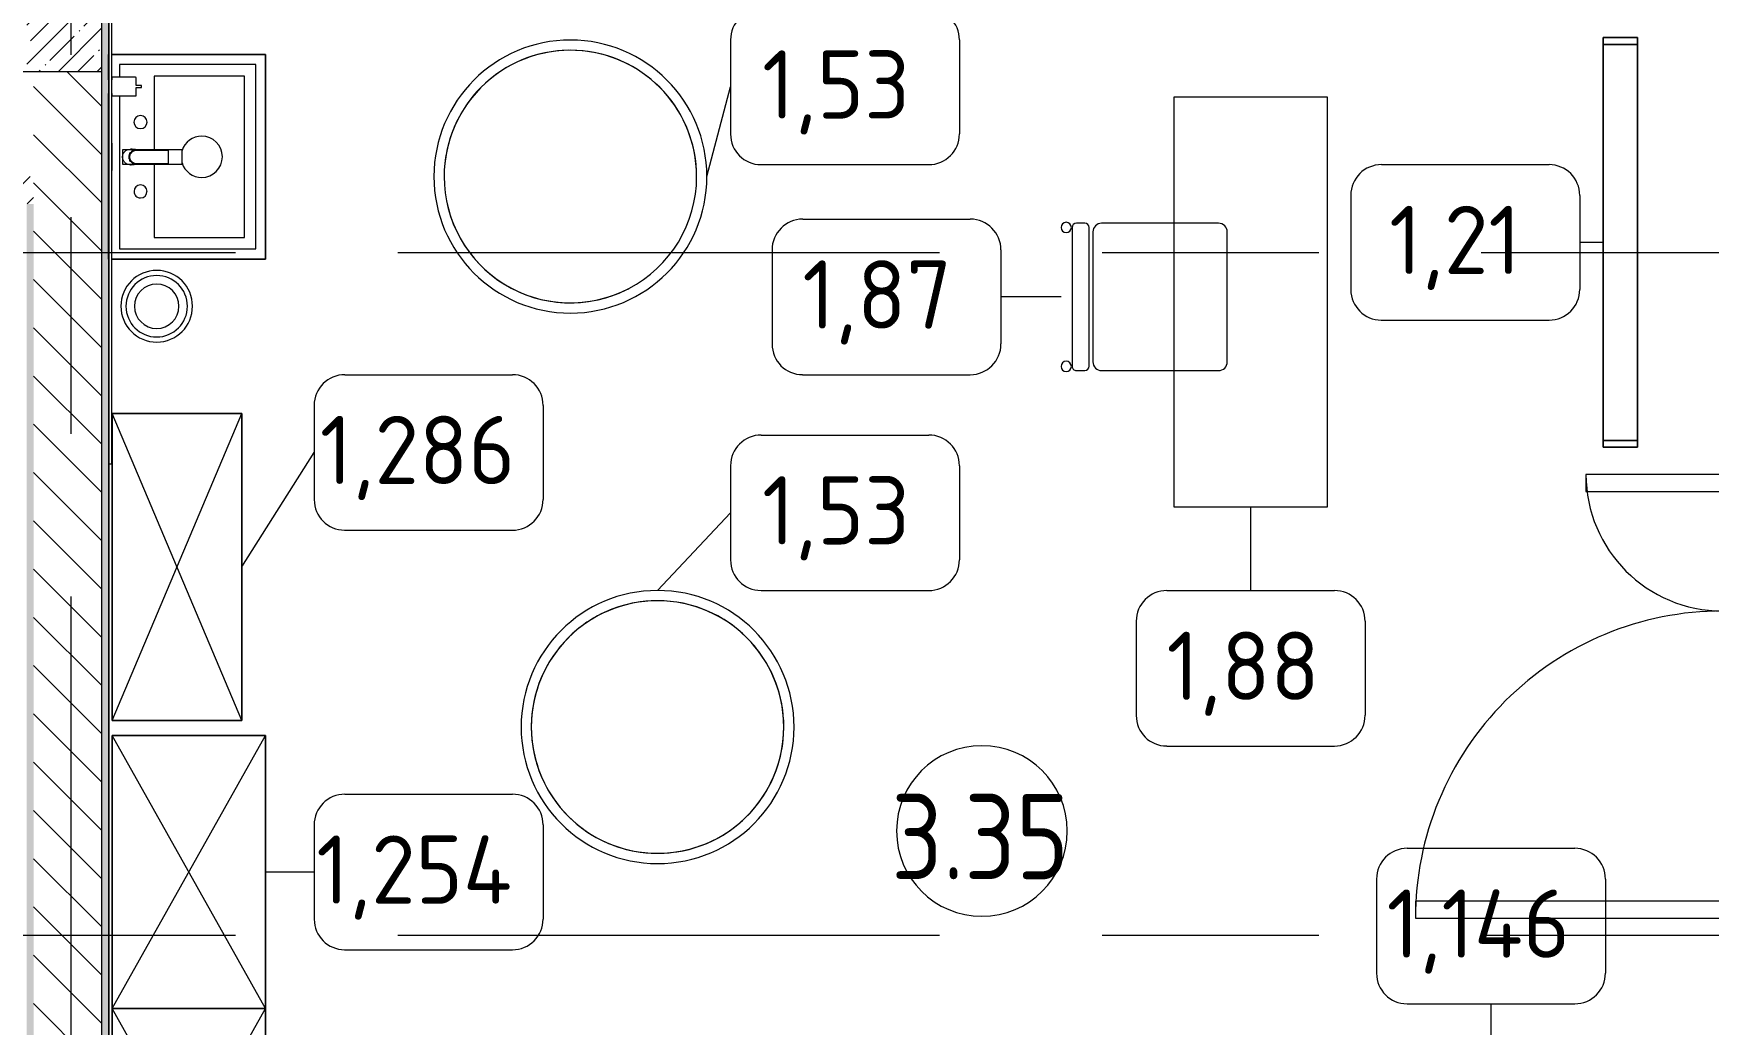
# Model space of a CAD drawing. Header units: millimetres. Extents: x 957 to 67880, y -2706 to 27400.
# Drawn here: x 43070 to 47980, y 14738 to 17642 of the extents above; entities that cross this region are included whole.
import ezdxf

# ---------------------------------------------------------------- set-up
doc = ezdxf.new("R2010")
doc.units = ezdxf.units.MM
doc.linetypes.add('Осевая', pattern=[3175, 635, -476.25, 1587.5, -476.25])
for name, color, linetype, lineweight in [('0-1', 7, 'Continuous', 9), ('A-AREA-IDEN', 7, 'Continuous', 9), ('A-GENM', 7, 'Continuous', 9), ('A-WALL', 7, 'Continuous', 9), ('I-FURN-IDEN', 7, 'Continuous', 9), ('I-WALL', 7, 'Continuous', 9), ('P-SANR-FIXT', 7, 'Continuous', 9), ('P-SANR-FIXT-2', 7, 'Continuous', 13), ('Оси-2', 7, 'Осевая', 9)]:
    doc.layers.add(name, color=color, linetype=linetype, lineweight=lineweight)
for name, color, linetype, lineweight, true_color in [('A-DOOR-1', 7, 'Continuous', 9, 0xc0c0c0), ('A-DOOR-FRAM-1', 7, 'Continuous', 9, 0xc0c0c0), ('A-WALL-1', 9, 'Continuous', 9, 0x808080), ('A-WALL-FNSH-1', 9, 'Continuous', 9, 0x808080), ('I-FURN-1', 9, 'Continuous', 9, 0x808080), ('P-SANR-FIXT-1', 9, 'Continuous', 13, 0x808080)]:
    doc.layers.add(name, color=color, linetype=linetype, lineweight=lineweight, true_color=true_color)
doc.styles.add('GOST Common_3', font='GOST_Common.ttf', dxfattribs={"width": 0.9, "height": 250})
doc.styles.add('GOST Common_4', font='GOST_Common.ttf', dxfattribs={"height": 200})
pattern_1 = [(0, (-57529.542, 0), (121.92, 30.48), [10.058, -81.382, 10.058, -81.382, -487.68]), (0, (-57529.542, 0), (121.92, 30.48), [-182.88, 10.058, -172.822, 10.058, -81.382, -213.36]), (0, (-57529.542, 0), (121.92, 30.48), [-457.2, 10.058, -50.902, 10.058, -142.342]), (120, (-57483.822, 15.24), (-87.356454, 90.345817), [10.058, -81.382, 10.058, -81.382, -487.68]), (120, (-57483.822, 15.24), (-87.356454, 90.345817), [-182.88, 10.058, -172.822, 10.058, -81.382, -213.36]), (120, (-57483.822, 15.24), (-87.356454, 90.345817), [-457.2, 10.058, -50.902, 10.058, -142.342]), (240, (-57468.582, 76.2), (-34.563546, -120.825817), [10.058, -81.382, 10.058, -81.382, -487.68]), (240, (-57468.582, 76.2), (-34.563546, -120.825817), [-182.88, 10.058, -172.822, 10.058, -81.382, -213.36]), (240, (-57468.582, 76.2), (-34.563546, -120.825817), [-457.2, 10.058, -50.902, 10.058, -142.342])]

# ---------------------------------------------------------------- blocks, each defined once
blk = doc.blocks.new('110_Дверь_СКБ_2Ст - Д-5_п_ Из игровой в коридор-32357676-План расстановки мебели и оборудования 3 этажа в осях 23-33')
at = {"layer": 'A-DOOR-1'}
for p, q in [((-637.5, 920), (-637.5, 20)), ((-587.5, 920), (-637.5, 920)), ((-587.5, 20), (-587.5, 920)), ((662.5, 420), (612.5, 420)), ((612.5, 420), (612.5, 20)), ((662.5, 20), (662.5, 420)), ((-637.5, 20), (-587.5, 20)), ((612.5, 20), (662.5, 20))]:
    blk.add_line(p, q, dxfattribs=at)
for centre, radius, start, end in [((-637.5, 20), 900, 0, 90), ((662.5, 20), 400, 90, 180)]:
    blk.add_arc(centre, radius, start, end, dxfattribs=at)
at = {"layer": 'A-DOOR-FRAM-1'}
for p, q in [((-672.5, 28), (-742.5, 28)), ((-742.5, 28), (-742.5, 20)), ((-742.5, 20), (-672.5, 20)), ((-637.5, 20), (-687.5, 20)), ((-687.5, 20), (-687.5, -60)), ((-672.5, 20), (-672.5, 28)), ((-637.5, -30), (-637.5, 20)), ((662.5, 20), (662.5, -30)), ((712.5, 20), (662.5, 20)), ((767.5, 28), (697.5, 28)), ((697.5, 28), (697.5, 20)), ((697.5, 20), (767.5, 20)), ((712.5, -60), (712.5, 20)), ((767.5, 20), (767.5, 28)), ((-672.5, -20), (-742.5, -20)), ((-742.5, -20), (-742.5, -28)), ((-742.5, -28), (-672.5, -28)), ((-672.5, -19), (-687.5, -19)), ((-687.5, -19), (-687.5, -20)), ((-687.5, -20), (-672.5, -20)), ((-672.5, -20), (-672.5, -19)), ((-672.5, -28), (-672.5, -20)), ((-627.5, -30), (-637.5, -30)), ((-627.5, -60), (-627.5, -30)), ((662.5, -30), (652.5, -30)), ((652.5, -30), (652.5, -60)), ((712.5, -19), (697.5, -19)), ((697.5, -19), (697.5, -20)), ((697.5, -20), (712.5, -20)), ((767.5, -20), (697.5, -20)), ((697.5, -20), (697.5, -28)), ((697.5, -28), (767.5, -28)), ((712.5, -20), (712.5, -19)), ((767.5, -28), (767.5, -20)), ((-687.5, -60), (-627.5, -60)), ((652.5, -60), (712.5, -60))]:
    blk.add_line(p, q, dxfattribs=at)
blk = doc.blocks.new('Стол базовый прямоугольный - 1_88-26291934-План расстановки мебели и оборудования 3 этажа в осях 23-33')
at = {"layer": 'I-FURN-1'}
for p, q in [((600, 225), (-600, 225)), ((-600, 225), (-600, -225)), ((600, -225), (600, 225)), ((-600, -225), (600, -225))]:
    blk.add_line(p, q, dxfattribs=at)
blk = doc.blocks.new('M_Стул-Breuer - 1_87-V149-План расстановки мебели и оборудования 3 этажа в осях 23-33')
at = {"layer": 'I-FURN-1'}
for p, q in [((-215.9, 215.9), (-215.9, 85)), ((190.5, 241.3), (-190.5, 241.3)), ((215.9, 85), (215.9, 215.9)), ((-215.9, 85), (-215.9, -127)), ((215.9, -127), (215.9, 85)), ((-215.9, -176.2), (-215.9, -200.8)), ((203.2, -163.5), (-203.2, -163.5)), ((-190.5, -152.4), (190.5, -152.4)), ((215.9, -200.8), (215.9, -176.2)), ((-203.2, -213.5), (203.2, -213.5))]:
    blk.add_line(p, q, dxfattribs=at)
for centre, radius, start, end in [((-190.5, 215.9), 25.4, 90, 180), ((190.5, 215.9), 25.4, 0, 90), ((-190.5, -127), 25.4, 180, 270), ((190.5, -127), 25.4, 270, 360), ((-203.2, -176.2), 12.7, 90, 180), ((203.2, -176.2), 12.7, 360, 90), ((-203.5, -230.6), 15.1, 360, 180), ((-203.5, -230.6), 15.1, 180, 360), ((-203.2, -200.8), 12.7, 180, 270), ((203.7, -230.6), 15.1, 360, 180), ((203.7, -230.6), 15.1, 180, 360), ((203.2, -200.8), 12.7, 270, 360)]:
    blk.add_arc(centre, radius, start, end, dxfattribs=at)
blk = doc.blocks.new('Шкаф параметрический - 1_254-V138-План расстановки мебели и оборудования 3 этажа в осях 23-33')
at = {"layer": 'I-FURN-1'}
for p, q in [((0, 0), (800, 450)), ((0, 450), (800, 0)), ((800, 450), (0, 450)), ((0, 450), (0, 0)), ((0, 0), (0, 450)), ((0, 450), (800, 450)), ((800, 0), (800, 450)), ((800, 450), (800, 0)), ((0, 0), (800, 0)), ((800, 0), (0, 0))]:
    blk.add_line(p, q, dxfattribs=at)
blk = doc.blocks.new('Шкаф параметрический - 1_286-V147-План расстановки мебели и оборудования 3 этажа в осях 23-33')
at = {"layer": 'I-FURN-1'}
for p, q in [((0, 0), (900, 380)), ((0, 380), (900, 0)), ((900, 380), (0, 380)), ((0, 380), (0, 0)), ((0, 0), (0, 380)), ((0, 380), (900, 380)), ((900, 0), (900, 380)), ((900, 380), (900, 0)), ((0, 0), (900, 0)), ((900, 0), (0, 0))]:
    blk.add_line(p, q, dxfattribs=at)
blk = doc.blocks.new('ПУФ - 1_53-25461062-План расстановки мебели и оборудования 3 этажа в осях 23-33')
at = {"layer": 'I-FURN-1'}
for radius, start, end in [(400, 360, 180), (400, 0, 180), (370, 360, 180), (370, 95.2941, 116.4706), (370, 21.1765, 95.2941), (370, 116.4706, 180), (370, 0, 21.1765), (400, 180, 360), (370, 180, 360), (370, 180, 232.9412), (370, 307.0588, 360), (400, 180, 360), (370, 232.9412, 275.2941), (370, 275.2941, 307.0588)]:
    blk.add_arc((0, 0), radius, start, end, dxfattribs=at)
blk = doc.blocks.new('ПУФ - 1_53-V161-План расстановки мебели и оборудования 3 этажа в осях 23-33')
at = {"layer": 'I-FURN-1'}
for radius, start, end in [(400, 360, 180), (400, 0, 180), (370, 360, 180), (370, 84.7059, 180), (370, 0, 84.7059), (400, 180, 360), (370, 180, 297.4883), (370, 180, 296.4706), (370, 297.5106, 360), (370, 297.5106, 360), (400, 180, 360), (370, 296.4706, 297.4883)]:
    blk.add_arc((0, 0), radius, start, end, dxfattribs=at)
blk = doc.blocks.new('Зеркало обычное - 1_21-26511764-План расстановки мебели и оборудования 3 этажа в осях 23-33')
at = {"layer": 'I-FURN-1'}
for p, q in [((600, 60), (-600, 60)), ((-600, 60), (-600, -40)), ((-600, -40), (-600, 60)), ((-600, 60), (-580, 60)), ((580, 60), (-580, 60)), ((-580, 60), (-580, -40)), ((-580, -40), (-580, 60)), ((-580, 60), (580, 60)), ((-580, 60), (580, 60)), ((580, 60), (-580, 60)), ((-580, 60), (580, 60)), ((-580, -40), (-580, 60)), ((-580, -40), (-580, 60)), ((580, -40), (580, 60)), ((580, 60), (580, -40)), ((580, 60), (600, 60)), ((580, 60), (580, -40)), ((580, -40), (580, 60)), ((600, -40), (600, 60)), ((600, 60), (600, -40)), ((-600, -40), (600, -40)), ((-580, -40), (-600, -40)), ((-580, -40), (580, -40)), ((580, -40), (-580, -40)), ((580, -40), (-580, -40)), ((-580, -40), (580, -40)), ((580, -40), (-580, -40)), ((600, -40), (580, -40))]:
    blk.add_line(p, q, dxfattribs=at)
blk = doc.blocks.new('сифон - Для раковины-V237-План расстановки мебели и оборудования 3 этажа в осях 23-33')
at = {"layer": 'P-SANR-FIXT-1'}
for p, q in [((191.1, -40), (191.1, 40)), ((200, 40), (200, -40))]:
    blk.add_line(p, q, dxfattribs=at)
blk = doc.blocks.new('смеситель для раковины - Default-V239-План расстановки мебели и оборудования 3 этажа в осях 23-33')
at = {"layer": '0-1'}
for p, q in [((21, 151.6), (-21, 151.6)), ((20.3, 111.8), (-20.3, 111.8)), ((-22.8, 2.9), (-21.7, 15.4)), ((-20.7, 17.2), (-20.7, 16.7)), ((-20.3, 19.4), (-20.3, 15.8)), ((20.3, 15.8), (20.3, 19.4)), ((20.8, 16.7), (20.8, 17.2))]:
    blk.add_line(p, q, dxfattribs=at)
at = {"layer": '0-1', "flags": 128}
for points in [[(-21, 151.3), (-21, 147.9), (-21, 145.7), (-21, 145.2), (-21, 144.9), (-21, 144.8), (-21, 144.7), (-21, 144.7)], [(21, 89.1), (21, 88.6), (21, 88.3), (21, 88.3)], [(21.7, 15.4), (22.3, 8.3), (22.8, 2.9)]]:
    blk.add_lwpolyline(points, dxfattribs=at)
at = {"layer": 'P-SANR-FIXT-1'}
for p, q in [((21, 151.6), (-21, 151.6)), ((-21, 151.6), (-21, -23)), ((21, -23), (21, 151.6)), ((-20.3, 111.8), (-20.3, 111.8)), ((-20.3, 111.8), (-20.3, 109.7)), ((20.3, 109.7), (20.3, 111.8)), ((20.3, 111.8), (20.3, 111.8)), ((-21, -23), (21, -23))]:
    blk.add_line(p, q, dxfattribs=at)
at = {"layer": 'P-SANR-FIXT-1', "flags": 128}
for points in [[(-21, 144), (-21, 91), (-21, 37.9)], [(-20.3, 19.4), (-20.3, 60.2), (-20.3, 109.7)], [(20.3, 109.7), (20.3, 60.2), (20.3, 19.4)], [(21, 37.9), (21, 91), (21, 144)], [(-20.3, 15.8), (-20.3, 17.1), (-20.3, 18.4)], [(20.3, 18.4), (20.3, 17.1), (20.3, 15.8)], [(21, 17.1), (21, 22.3), (21, 27.5), (21, 32.7), (21, 37.9)], [(21, 15.1), (21, 15.6), (21, 16.1), (21, 16.6), (21, 17.1)], [(22.9, -1.8), (22.4, 2.9), (22, 7.6), (21.5, 12.3), (21.1, 17.1)], [(21.1, 17.1), (21.5, 12.3), (22, 7.6), (22.4, 2.9), (22.9, -1.8)]]:
    blk.add_lwpolyline(points, dxfattribs=at)
at = {"layer": 'P-SANR-FIXT-1'}
for centre, major_axis, ratio, start_param, end_param in [((-9809.3, 72.1), (-9788.3, 0.5), 0.986286, 3.135948, 3.138103), ((0, 17.2), (20.8, 0), 0.98634, 3.060685, 3.141593), ((0, 17.2), (20.8, 0), 0.98634, 3.141593, 3.395551), ((0, 17.2), (20.8, 0), 0.98634, 3.707105, 3.769911), ((0, 17.2), (20.8, 0), 0.98634, 5.654867, 5.717635), ((0, 17.2), (-20.8, 0), 0.98634, 2.887544, 3.141593), ((0, 17.2), (20.8, 0), 0.98634, 0, 0.080911), ((0, 17.2), (20.8, 0), 0.98634, 4.154533, 5.270098)]:
    blk.add_ellipse(centre, major_axis=major_axis, ratio=ratio, start_param=start_param, end_param=end_param, dxfattribs=at)
for points, knots in [([(-21, 151.6), (-21, 151.7), (-21, 151.5), (-21, 150.5), (-21, 148.7), (-21, 146.9), (-21, 145.2), (-21, 144.4), (-21, 144)], [0.4444444, 0.4444444, 0.4444444, 0.4444444, 0.5555556, 0.6666667, 0.7777778, 0.8888889, 0.9444444, 1, 1, 1, 1]), ([(21, 144), (21, 144.4), (21, 145.2), (21, 146.9), (21, 148.7), (21, 150.5), (21, 151.5), (21, 151.7), (21, 151.6)], [0, 0, 0, 0, 0.0555556, 0.1111111, 0.2222222, 0.3333333, 0.4444444, 0.5555556, 0.5555556, 0.5555556, 0.5555556]), ([(-21.8, 13.9), (-21.8, 14.6), (-21.7, 16.1), (-21.6, 18.9), (-21.5, 22.1), (-21.5, 25.2), (-21.4, 27.9), (-21.4, 30), (-21.4, 31.8), (-21.3, 33.4), (-21.3, 34.5), (-21.3, 35.6), (-21.3, 37), (-21.3, 38.7), (-21.2, 41), (-21.2, 44.2), (-21.2, 48.8), (-21.1, 54.3), (-21.1, 59.3), (-21.1, 63.2), (-21.1, 66.1), (-21.1, 68.8), (-21.1, 72.5), (-21, 78.9), (-21, 84.5), (-21, 88.1)], [0, 0, 0, 0, 0.083333, 0.166667, 0.25, 0.333333, 0.375, 0.416667, 0.458333, 0.479167, 0.5, 0.520833, 0.541667, 0.583333, 0.625, 0.666667, 0.708333, 0.75, 0.791667, 0.8125, 0.833333, 0.854167, 0.875, 0.916667, 1, 1, 1, 1]), ([(21, 88.1), (21, 84.5), (21, 78.9), (21.1, 72.5), (21.1, 68.8), (21.1, 66.1), (21.1, 63.2), (21.1, 59.3), (21.2, 54.3), (21.2, 48.8), (21.2, 44.2), (21.3, 41), (21.3, 38.7), (21.3, 37), (21.3, 35.6), (21.3, 34.5), (21.3, 33.4), (21.4, 31.8), (21.4, 30), (21.4, 27.9), (21.5, 25.2), (21.5, 22.1), (21.6, 18.9), (21.7, 16.1), (21.8, 14.6), (21.8, 13.9)], [0, 0, 0, 0, 0.083333, 0.125, 0.145833, 0.166667, 0.1875, 0.208333, 0.25, 0.291667, 0.333333, 0.375, 0.416667, 0.458333, 0.479167, 0.5, 0.520833, 0.541667, 0.583333, 0.625, 0.666667, 0.75, 0.833333, 0.916667, 1, 1, 1, 1]), ([(-21.1, 17.1), (-21.2, 16.5), (-21.3, 15.4), (-21.5, 13.7), (-21.6, 11.8), (-21.9, 9.3), (-22.1, 7.6), (-22.4, 5.3), (-22.6, 3), (-22.8, 1.4), (-22.9, 0.3)], [0, 0, 0, 0, 0.1, 0.2, 0.3, 0.4, 0.6, 0.7, 0.8, 1, 1, 1, 1]), ([(-22.6, 3.6), (-22.6, 3.8), (-22.5, 4.4), (-22.4, 5.5), (-22.3, 6.9), (-22.2, 8.4), (-22, 10.9), (-21.9, 12.9), (-21.8, 13.9)], [0.3178487, 0.3178487, 0.3178487, 0.3178487, 0.375, 0.5, 0.625, 0.75, 0.875, 1, 1, 1, 1]), ([(21, 15.1), (20.9, 14), (20.5, 11.7), (19.3, 8.5), (17.6, 5.5), (14.8, 1.9), (11.1, -0.9), (6.8, -2.8), (3.4, -3.6), (0, -3.8), (-4.5, -3.5), (-10.1, -1.7), (-14.7, 1.9), (-17.6, 5.5), (-19.3, 8.4), (-20.5, 11.7), (-20.9, 13.9), (-21, 15)], [0, 0, 0, 0, 0.055556, 0.111111, 0.166667, 0.222222, 0.333333, 0.388889, 0.444444, 0.5, 0.555556, 0.666667, 0.777778, 0.833333, 0.888889, 0.944444, 1, 1, 1, 1]), ([(20.3, 19.4), (20.3, 18.2), (20.2, 15.9), (19.3, 12.3), (18, 9.6), (16.8, 7.5), (15.7, 6), (14.5, 4.7), (12.8, 3), (10.4, 1.2), (7.1, -0.4), (2.4, -1.7), (-2.5, -1.7), (-7.1, -0.4), (-10.9, 1.5), (-13.6, 3.7), (-15.4, 5.7), (-16.5, 7.1), (-17.7, 9), (-18.9, 11.5), (-20, 15), (-20.3, 17.7), (-20.3, 19.4)], [0, 0, 0, 0, 0.055556, 0.111111, 0.166667, 0.194444, 0.222222, 0.25, 0.277778, 0.333333, 0.388889, 0.444444, 0.555556, 0.611111, 0.666667, 0.75, 0.770833, 0.791667, 0.833333, 0.875, 0.916667, 1, 1, 1, 1]), ([(20.3, 15.8), (20.3, 13.7), (19.8, 10.7), (17.9, 6.9), (16.3, 4.7), (14.8, 3.1), (13, 1.5), (11.1, 0.2), (9, -0.8), (7.3, -1.5), (5.5, -2), (3.6, -2.4), (1.4, -2.7), (-0.9, -2.7), (-3.3, -2.5), (-5.5, -2), (-7.7, -1.3), (-9.8, -0.4), (-11.7, 0.6), (-13.5, 1.9), (-15.1, 3.4), (-16.9, 5.4), (-19.5, 9.5), (-20.3, 13.2), (-20.3, 15.8)], [0, 0, 0, 0, 0.111111, 0.166667, 0.222222, 0.25, 0.277778, 0.333333, 0.361111, 0.388889, 0.416667, 0.444444, 0.479167, 0.513889, 0.548611, 0.583333, 0.618056, 0.652778, 0.6875, 0.722222, 0.756944, 0.791667, 0.861111, 1, 1, 1, 1]), ([(21.1, 19.2), (21.3, 18.6), (21.7, 16.8), (21.8, 15.1), (21.8, 13.9)], [0.8206896, 0.8206896, 0.8206896, 0.8206896, 0.8888889, 1, 1, 1, 1]), ([(21.1, 17.1), (21.1, 16.7), (21.2, 16), (21.3, 15), (21.4, 13.9), (21.6, 12.5), (21.8, 10.8), (22, 8.7), (22.2, 6.9), (22.4, 5.5), (22.5, 4.5), (22.6, 3.4), (22.7, 2.4), (22.8, 1.5), (22.9, 0.8), (22.9, 0.4), (22.9, 0.3)], [0, 0, 0, 0, 0.0625, 0.125, 0.1875, 0.25, 0.375, 0.5, 0.625, 0.6875, 0.75, 0.8125, 0.875, 0.9375, 0.96875, 1, 1, 1, 1]), ([(21.8, 13.9), (21.8, 13.3), (21.9, 11.9), (22, 10), (22.2, 8.4), (22.2, 7.3), (22.3, 6.4), (22.4, 5.2), (22.6, 3.7), (22.8, 2), (22.9, 0.8), (22.9, 0.3)], [0, 0, 0, 0, 0.083333, 0.166667, 0.25, 0.333333, 0.416667, 0.5, 0.666667, 0.833333, 1, 1, 1, 1]), ([(22.1, 7), (22.2, 6.5), (22.8, 4.3), (23, 2), (22.9, 0.3)], [0.8, 0.8, 0.8, 0.8, 0.85, 1, 1, 1, 1]), ([(22.9, -1.8), (22.6, -4.5), (21.7, -8.2), (19.1, -12.8), (16.7, -15.9), (13.7, -18.5), (10.4, -20.6), (6.8, -22.1), (3.4, -22.8), (0.5, -23), (-2.9, -22.9), (-6.8, -22.1), (-10.7, -20.5), (-13.4, -18.7), (-15.3, -17.2), (-17, -15.4), (-19, -12.9), (-20.6, -10.1), (-21.5, -8), (-21.7, -7.4)], [0, 0, 0, 0, 0.1111111, 0.1666667, 0.2222222, 0.2777778, 0.3333333, 0.3888889, 0.4444444, 0.4791667, 0.5138889, 0.5833333, 0.6527778, 0.6875, 0.7222222, 0.7569444, 0.7916667, 0.8611111, 0.8888889, 0.8888889, 0.8888889, 0.8888889])]:
    blk.add_open_spline(points, degree=3, knots=knots, dxfattribs=at)
for points in [[(-22.9, 0.3), (-23, 2.1), (-22.8, 3.8), (-22.4, 5.5)], [(-21.8, 13.9), (-21.8, 15.7), (-21.5, 17.5), (-21.1, 19.2)], [(-21.1, 17.1), (-21.1, 16.7), (-21.1, 16), (-21, 15.3), (-21, 15)], [(21, 37.9), (21, 36.1), (21, 32.7), (21.1, 27.5), (21.1, 22.3), (21.1, 18.8), (21.1, 17.1)], [(21.1, 17.1), (21.1, 16.7), (21.1, 16.1), (21, 15.4), (21, 15.1)], [(22.9, 0.3), (22.8, 1.7), (22.5, 4.5), (22, 8.7), (21.5, 12.9), (21.2, 15.7), (21.1, 17.1)], [(22.9, 0.3), (22.9, -0.1), (22.9, -0.4), (22.9, -0.8)]]:
    blk.add_open_spline(points, degree=3, dxfattribs=at)
blk = doc.blocks.new('мусорная корзина - Round_ Metal-V240-План расстановки мебели и оборудования 3 этажа в осях 23-33')
at = {"layer": 'P-SANR-FIXT-1'}
for radius, start, end in [(105, 0, 180), (90, 360, 180), (65, 0, 180), (105, 180, 360), (90, 180, 360), (65, 180, 360)]:
    blk.add_arc((0, 0), radius, start, end, dxfattribs=at)
blk = doc.blocks.new('TOY_Диспансер мыло - Дозатор Elegance new 11654 019001 хром-30769669-План расстановки мебели и оборудования 3 этажа в осях 23-33')
at = {"layer": 'A-GENM'}
for p, q in [((127.9, 106.1), (122.2, 106.1)), ((122.2, 106.1), (122.2, 91.2)), ((127.9, 91.2), (127.9, 106.1)), ((97.5, 89.2), (97.5, 21.5)), ((122.2, 91.2), (99.5, 91.2)), ((150.5, 91.2), (127.9, 91.2)), ((152.5, 21.5), (152.5, 89.2)), ((99.5, 19.5), (105, 19.5)), ((145, 19.5), (150.5, 19.5))]:
    blk.add_line(p, q, dxfattribs=at)
for centre, start, end in [((99.5, 89.2), 90, 180), ((150.5, 89.2), 360, 90), ((99.5, 21.5), 180, 270), ((150.5, 21.5), 270, 0)]:
    blk.add_arc(centre, 2, start, end, dxfattribs=at)
blk = doc.blocks.new('Мойка кухонная - Раковина Roca Victoria-N Unik 600х460 мм-30768662-План расстановки мебели и оборудования 3 этажа в осях 23-33')
at = {"layer": 'P-SANR-FIXT'}
for p, q in [((178.2, 0), (-270, 0)), ((-270, 0), (-270, -400)), ((270, 0), (233.2, 0)), ((270, -400), (270, 0)), ((-21.6, -102.3), (-236.6, -102.3)), ((-236.6, -102.3), (-236.6, -366.4)), ((236.1, -102.3), (20.4, -102.3)), ((236.1, -366.4), (236.1, -102.3)), ((-236.6, -366.4), (236.1, -366.4)), ((-270, -400), (270, -400))]:
    blk.add_line(p, q, dxfattribs=at)
for centre, radius, start, end in [((-101.6, -61.9), 19, 90, 180), ((-101.6, -61.9), 19, 360, 90), ((101.6, -61.9), 19.1, 360, 180), ((-101.6, -61.9), 19, 180, 270), ((-101.6, -61.9), 19.1, 270, 360), ((101.6, -61.9), 19.1, 180, 360), ((0, -241.3), 60.5, 107.38, 180), ((0, -241.3), 60.5, 360, 72.6506), ((0, -241.3), 60.5, 180, 360)]:
    blk.add_arc(centre, radius, start, end, dxfattribs=at)
blk = doc.blocks.new('Марка_Помещения - Номер-25198446-План расстановки мебели и оборудования 3 этажа в осях 23-33')
at = {"layer": 'A-AREA-IDEN'}
for start, end in [(360, 180), (180, 360)]:
    blk.add_arc((0, 0), 2.5, start, end, dxfattribs=at)
blk = doc.blocks.new('Марка_Мебель - В прямоуг_Balcon_Марка-25523697-План расстановки мебели и оборудования 3 этажа в осях 23-33')
at = {"layer": 'I-FURN-IDEN'}
for p, q in [((-2.455, 2.278), (2.455, 2.278)), ((-3.355, 1.378), (-3.355, -1.384)), ((3.355, 1.378), (3.355, -1.378)), ((-2.461, -2.278), (2.455, -2.278))]:
    blk.add_line(p, q, dxfattribs=at)
for centre, radius, start, end in [((-2.455, 1.378), 0.9, 90, 180), ((2.455, 1.378), 0.9, 0, 90), ((-2.461, -1.384), 0.893, 180, 270), ((2.455, -1.378), 0.9, 270, 0)]:
    blk.add_arc(centre, radius, start, end, dxfattribs=at)

msp = doc.modelspace()

# ---------------------------------------------------------------- hatches: boundary and pattern name
at = {"layer": 'I-WALL'}
h = msp.add_hatch(dxfattribs=at)
h.set_pattern_fill('FP_4', color=256, style=0, pattern_type=2)
h.set_pattern_definition([(45, (-57529.54, 0), (-57.024626, 57.024626), []), (45, (-57472.52, 0), (-57.024626, 57.024626), [100.806, -20.161, 3.353, -16.808])])
h.paths.add_polyline_path([(43070.5, 17530), (43270.5, 17530), (43270.5, 21400), (43050.5, 21400), (43050.5, 17530)])
h = msp.add_hatch(dxfattribs=at)
h.set_pattern_fill('FP_35', color=256, style=0, pattern_type=2)
h.set_pattern_definition(pattern_1)
h.paths.add_polyline_path([(43290.5, 13900), (43290.5, 21150), (43270.5, 21150), (43270.5, 13900)])
h = msp.add_hatch(dxfattribs=at)
h.set_pattern_fill('FP_3', color=256, style=0, pattern_type=2)
h.set_pattern_definition([(135, (-57529.54, 0), (-70.71068, -70.71068), [])])
h.paths.add_polyline_path([(43270.5, 13900), (43270.5, 17530), (43070.5, 17530), (43070.5, 13900), (43254.6, 13900)])
h = msp.add_hatch(dxfattribs=at)
h.set_pattern_fill('FP_5', color=256, style=0, pattern_type=2)
h.set_pattern_definition([(45, (-57529.54, 0), (-35.35534, 35.35534), [])])
h.paths.add_polyline_path([(43050.5, 17142.8), (43070.5, 17143), (43070.5, 17222.8), (41190.5, 17222.8), (41190.5, 17142.8), (42905.8, 17142.8)])
h = msp.add_hatch(dxfattribs=at)
h.set_pattern_fill('FP_35', color=256, style=0, pattern_type=2)
h.set_pattern_definition(pattern_1)
h.paths.add_polyline_path([(43050.5, 13640), (43070.5, 13640), (43070.5, 17142.8), (43050.5, 17142.8), (43050.5, 13900)])

# ---------------------------------------------------------------- linework, layer by layer
at = {"layer": 'A-WALL'}
msp.add_line((43290.5, 21130), (43290.5, 13920), dxfattribs=at)
at = {"layer": 'A-WALL-1'}
for p, q in [((43270.5, 13900), (43270.5, 21400)), ((43270.5, 17530), (40190.5, 17530))]:
    msp.add_line(p, q, dxfattribs=at)
at = {"layer": 'A-WALL-FNSH-1'}
msp.add_line((43291.5, 21129), (43291.5, 13920), dxfattribs=at)
at = {"layer": 'I-FURN-1'}
for p, q in [((43290.7, 17580.8), (43290.7, 17506.5)), ((43290.7, 17506.5), (43290.7, 17580.8)), ((43750.7, 17580.8), (43299, 17580.8)), ((43299, 17580.8), (43750.7, 17580.8)), ((43750.7, 16980.8), (43750.7, 17580.8)), ((43750.7, 17580.8), (43750.7, 16980.8)), ((43290.7, 17466.5), (43290.7, 16980.8)), ((43290.7, 17320.8), (43290.7, 17466.5)), ((43290.7, 16980.8), (43290.7, 17240.8)), ((43299, 16980.8), (43750.7, 16980.8)), ((43750.7, 16980.8), (43299, 16980.8))]:
    msp.add_line(p, q, dxfattribs=at)
at = {"layer": 'I-FURN-IDEN'}
for p, q in [((45044, 17222.8), (45113.3, 17485.5)), ((47671.3, 17030), (47602, 17030)), ((46082, 16870.2), (45905.9, 16870.2)), ((43680.8, 16079), (43893, 16414.6)), ((46637.7, 16255.3), (46637.7, 16010)), ((44899.5, 16010), (45113.3, 16237.8)), ((43750.8, 15185.3), (43893, 15185.3)), ((47342.1, 14569.5), (47342.1, 14799.2))]:
    msp.add_line(p, q, dxfattribs=at)
at = {"layer": 'I-WALL'}
for p, q in [((43291, 16380.8), (43291, 18180.8)), ((43299, 18180.8), (43299, 16380.8)), ((43291, 16380.8), (43299, 16380.8))]:
    msp.add_line(p, q, dxfattribs=at)
at = {"layer": 'Оси-2'}
for p, q in [((43180.5, 593.7), (43180.5, 19191.6)), ((27152.2, 17000), (65200.5, 17000)), ((27152.2, 15000), (64630.5, 15000))]:
    msp.add_line(p, q, dxfattribs=at)

# ---------------------------------------------------------------- block references
at = {"layer": 'A-AREA-IDEN', "xscale": 99.99999999999993, "yscale": 99.99999999999993, "zscale": 99.99999999999993}
msp.add_blockref('Марка_Помещения - Номер-25198446-План расстановки мебели и оборудования 3 этажа в осях 23-33', (45850, 15305.4), dxfattribs=at)
at = {"layer": 'A-DOOR-1', "rotation": 89.99999999999986}
msp.add_blockref('110_Дверь_СКБ_2Ст - Д-5_п_ Из игровой в коридор-32357676-План расстановки мебели и оборудования 3 этажа в осях 23-33', (48040.5, 15687.5), dxfattribs=at)
at = {"layer": 'I-FURN-1'}
for name, p in [('ПУФ - 1_53-V161-План расстановки мебели и оборудования 3 этажа в осях 23-33', (44644, 17222.8)), ('ПУФ - 1_53-25461062-План расстановки мебели и оборудования 3 этажа в осях 23-33', (44899.5, 15610))]:
    msp.add_blockref(name, p, dxfattribs=at)
for name, p, rotation in [('Зеркало обычное - 1_21-26511764-План расстановки мебели и оборудования 3 этажа в осях 23-33', (47731.3, 17030), 90.0000000000005), ('Стол базовый прямоугольный - 1_88-26291934-План расстановки мебели и оборудования 3 этажа в осях 23-33', (46637.7, 16855.3), 270.0000000000004), ('M_Стул-Breuer - 1_87-V149-План расстановки мебели и оборудования 3 этажа в осях 23-33', (46327.7, 16870.3), 270.0000000000004), ('Шкаф параметрический - 1_286-V147-План расстановки мебели и оборудования 3 этажа в осях 23-33', (43680.8, 15629), 89.99999999999719), ('Шкаф параметрический - 1_254-V138-План расстановки мебели и оборудования 3 этажа в осях 23-33', (43750.8, 14785.3), 89.99999999999865), ('Шкаф параметрический - 1_254-V138-План расстановки мебели и оборудования 3 этажа в осях 23-33', (43750.8, 13985.3), 89.99999999999865)]:
    msp.add_blockref(name, p, dxfattribs=dict(at, rotation=rotation))
at = {"layer": 'I-FURN-IDEN', "xscale": 99.99999999999993, "yscale": 99.99999999999993, "zscale": 99.99999999999993}
for p in [(45448.8, 17485.5), (47266.6, 17030), (45570.4, 16870.2), (44228.5, 16414.6), (45448.8, 16237.8), (46637.7, 15782.2), (44228.5, 15185.3), (47342.1, 15026.9)]:
    msp.add_blockref('Марка_Мебель - В прямоуг_Balcon_Марка-25523697-План расстановки мебели и оборудования 3 этажа в осях 23-33', p, dxfattribs=at)
at = {"layer": 'P-SANR-FIXT-1'}
for name, p, rotation in [('сифон - Для раковины-V237-План расстановки мебели и оборудования 3 этажа в осях 23-33', (43490.7, 17280.8), 180), ('смеситель для раковины - Default-V239-План расстановки мебели и оборудования 3 этажа в осях 23-33', (43354.4, 17280.3), 269.9999999999991), ('мусорная корзина - Round_ Metal-V240-План расстановки мебели и оборудования 3 этажа в осях 23-33', (43431.5, 16842.8), 89.99999999999933)]:
    msp.add_blockref(name, p, dxfattribs=dict(at, rotation=rotation))
at = {"layer": 'P-SANR-FIXT-2'}
for name, p, rotation in [('Мойка кухонная - Раковина Roca Victoria-N Unik 600х460 мм-30768662-План расстановки мебели и оборудования 3 этажа в осях 23-33', (43322.2, 17280.8), 90.00000000000097), ('TOY_Диспансер мыло - Дозатор Elegance new 11654 019001 хром-30769669-План расстановки мебели и оборудования 3 этажа в осях 23-33', (43280.5, 17611.5), 269.9999999999998)]:
    msp.add_blockref(name, p, dxfattribs=dict(at, rotation=rotation))

# ---------------------------------------------------------------- texts
at = {"layer": 'A-AREA-IDEN', "insert": (45584.2, 15413.9), "char_height": 250, "width": 663.797, "attachment_point": 1, "style": 'GOST Common_3'}
msp.add_mtext('3.35', dxfattribs=at)
at = {"layer": 'I-FURN-IDEN', "char_height": 200, "attachment_point": 1, "style": 'GOST Common_4'}
for s, insert, width in [('1,53', (45205.8, 17592.6), 553.164), ('1,21', (47043.6, 17137.1), 505.063), ('1,87', (45323.9, 16977.2), 561.181), ('1,286', (43909.5, 16521.7), 737.552), ('1,53', (45205.8, 16344.8), 553.164), ('1,88', (46391.2, 15889.3), 561.181), ('1,254', (43899.5, 15292.3), 761.603), ('1,146', (47036.1, 15134), 705.485)]:
    msp.add_mtext(s, dxfattribs=dict(at, insert=insert, width=width))

doc.saveas('drawing.dxf')
